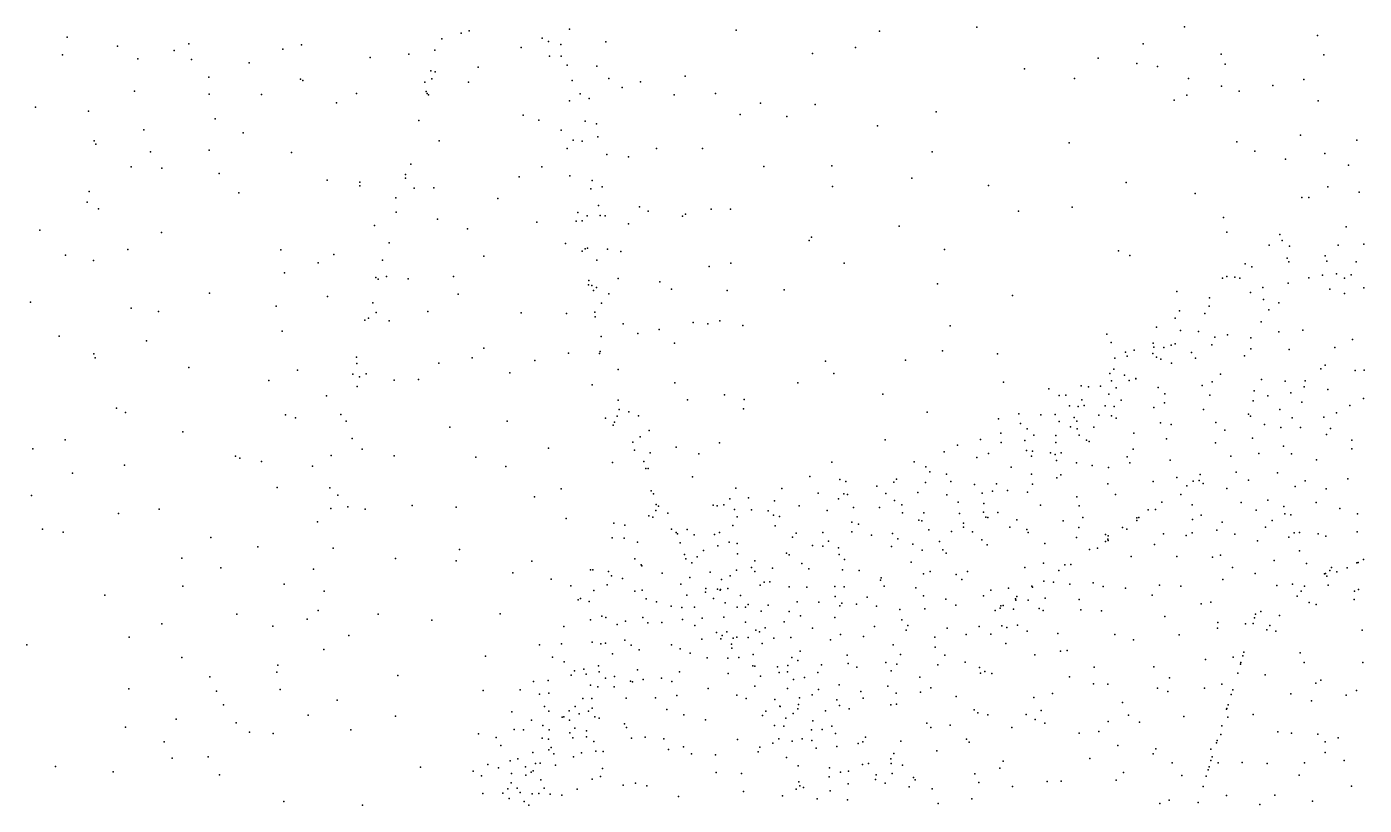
# Model space of a CAD drawing. Header units: metres. Extents: x -23.9 to 23.9, y -27.4 to 27.4.
# Drawn here: x -17.73 to -11.95, y 6.75 to 10.12 of the extents above; entities that cross this region are included whole.
import ezdxf

# ---------------------------------------------------------------- set-up
doc = ezdxf.new("R2010")
doc.units = ezdxf.units.M

msp = doc.modelspace()

# ---------------------------------------------------------------- linework, layer by layer
for p in [(-17.5582, 10.0748, -9.9104), (-15.8539, 10.0919, -12.9998), (-15.8189, 10.1017, 5.0978), (-15.385, 10.1088, 11.9391), (-14.6636, 10.1045, 13.4447), (-14.0443, 10.1001, 14.0628), (-13.6224, 10.1183, -15.0428), (-12.7238, 10.1197, -14.996), (-12.1484, 10.0815, -6.2695), (-17.3411, 10.0363, 0.1888), (-17.0962, 10.017, -10.6437), (-17.0318, 10.0465, 0.3405), (-16.6257, 10.0228, -11.7893), (-16.5446, 10.0417, -12.0541), (-15.9683, 10.0188, 4.0879), (-15.937, 10.0679, 2.8675), (-15.5947, 10.0295, 5.905), (-15.5031, 10.0705, 6.1521), (-15.4761, 10.0564, 10.0583), (-15.4225, 10.0433, 9.5934), (-15.2278, 10.0547, 8.3755), (-14.1472, 10.0306, -14.8338), (-12.9025, 10.0453, -4.7666), (-17.5783, 9.9988, 0.0984), (-17.2524, 9.9815, -10.42), (-17.0209, 9.9783, -10.8762), (-16.7717, 9.964, -11.4043), (-16.2483, 9.9864, -12.6365), (-16.0805, 10.0011, 1.59), (-15.4719, 9.9922, 10.4058), (-15.4212, 9.9922, 10.9294), (-14.3338, 10.0042, 13.7807), (-13.0973, 9.9836, -15.0755), (-12.9296, 9.9607, 14.6649), (-12.5652, 10.0012, -5.6904), (-12.5479, 9.9586, 14.9336), (-12.1204, 9.9987, -3.6109), (-16.9463, 9.9014, -11.1975), (-15.9857, 9.9293, 3.634), (-15.9659, 9.9246, 4.7872), (-15.7805, 9.9449, 5.4059), (-15.3954, 9.9535, 11.2341), (-15.2662, 9.9486, 7.7394), (-14.8844, 9.9055, 13.1724), (-13.4155, 9.9383, -15.1187), (-12.8401, 9.9479, -5.308), (-17.267, 9.8405, -10.7362), (-16.5496, 9.8933, 0.7956), (-16.5395, 9.887, -12.3877), (-16.0108, 9.8797, 4.4245), (-16.0051, 9.8403, 3.321), (-15.981, 9.8943, 2.6774), (-15.8225, 9.8797, -13.2288), (-15.3736, 9.8871, 6.7742), (-15.2143, 9.8961, 8.1217), (-15.1574, 9.8575, -13.8984), (-15.0783, 9.8819, 12.615), (-13.2, 9.8964, 14.5048), (-12.7062, 9.8965, -4.6522), (-12.5643, 9.8633, -4.4437), (-12.4868, 9.8412, -14.9456), (-12.3417, 9.8652, -4.0449), (-12.208, 9.8919, -5.9821), (-16.9438, 9.8283, 0.5761), (-16.7181, 9.8273, -12.136), (-16.393, 9.79, -12.6461), (-16.3069, 9.8308, 1.139), (-16.0015, 9.8317, 1.8866), (-15.9951, 9.8256, 2.3749), (-15.3852, 9.7986, 9.1675), (-15.3388, 9.8302, 7.0568), (-15.3005, 9.8093, 7.352), (-14.9327, 9.8256, -14.1336), (-14.7533, 9.8305, -14.3102), (-14.5582, 9.7892, -14.5195), (-14.3225, 9.7838, -14.7559), (-12.7681, 9.8015, 14.8523), (-12.7134, 9.8236, -4.9697), (-12.1457, 9.7999, 15.2651), (-17.696, 9.772, -10.2392), (-17.4663, 9.7545, -10.5549), (-15.5849, 9.7379, 6.1599), (-14.6466, 9.7402, 13.3544), (-14.4446, 9.7318, 13.576), (-13.7985, 9.7521, -15.059), (-17.2277, 9.6743, -11.2006), (-16.9177, 9.7216, -11.7049), (-16.0374, 9.7143, -13.0875), (-15.5177, 9.7153, 6.399), (-15.4215, 9.6729, 10.3457), (-15.3177, 9.712, 11.567), (-15.2676, 9.7001, 8.35), (-14.053, 9.6912, -15.0092), (-17.4414, 9.6257, 0.4942), (-17.4342, 9.6115, -10.9592), (-16.7966, 9.6613, 0.7978), (-15.9487, 9.6265, 4.938), (-15.3694, 9.6291, 10.6942), (-15.3299, 9.6245, -13.796), (-15.2622, 9.6438, 7.5349), (-13.2232, 9.6175, 14.6181), (-12.4975, 9.6218, -5.287), (-12.2225, 9.6509, -14.8605), (-11.9788, 9.6288, -3.846), (-17.1982, 9.578, -11.4824), (-16.9447, 9.5853, -12.1017), (-16.5878, 9.5755, 0.984), (-15.3947, 9.5933, 9.4716), (-15.2236, 9.5675, 7.7901), (-15.1304, 9.5572, 12.1465), (-15.0082, 9.5938, 12.5392), (-14.8093, 9.5938, 13.1162), (-13.8158, 9.5784, 14.2199), (-12.4192, 9.581, -4.8953), (-12.1172, 9.5708, -4.1577), (-17.2821, 9.5136, 0.6745), (-17.1491, 9.5081, -11.7391), (-16.071, 9.5248, 2.021), (-15.5054, 9.5144, -13.6512), (-14.5437, 9.5149, -14.6098), (-14.2504, 9.5182, -14.8865), (-12.2862, 9.5468, 15.3005), (-12.0137, 9.5216, -14.782), (-16.9017, 9.4844, -12.3312), (-16.4336, 9.4559, 1.2693), (-16.2927, 9.4478, 1.5714), (-16.0954, 9.4809, 2.873), (-16.0952, 9.4643, 4.3679), (-15.6032, 9.4712, 6.1787), (-15.3835, 9.4744, 9.9064), (-15.2869, 9.4546, 8.2806), (-13.9042, 9.4651, -15.0792), (-12.976, 9.4461, 14.8715), (-17.4629, 9.4074, -11.3844), (-16.8166, 9.4014, 0.9761), (-16.2928, 9.431, -13.0489), (-16.1359, 9.38, 3.7672), (-16.0575, 9.4212, 4.608), (-15.9715, 9.4227, -13.2375), (-15.6953, 9.3767, 5.8898), (-15.2931, 9.4188, 7.1085), (-15.2437, 9.4279, 11.6306), (-14.2464, 9.4283, 13.7947), (-13.5714, 9.4332, -15.1615), (-12.6779, 9.3986, 15.1006), (-12.216, 9.3809, -5.3501), (-12.1859, 9.3811, -4.9509), (-12.1029, 9.4275, -4.3555), (-11.9686, 9.4049, 15.5822), (-17.4718, 9.3603, 0.6001), (-17.4232, 9.3322, -11.6358), (-15.2603, 9.3463, 11.0356), (-15.0824, 9.3403, -14.1205), (-15.0443, 9.3214, 12.1688), (-14.7725, 9.3311, 12.9726), (-14.6883, 9.3312, -14.5158), (-13.4416, 9.3228, 14.6017), (-13.2105, 9.3398, 14.7562), (-16.2289, 9.2604, 1.85), (-16.1353, 9.3173, 2.5846), (-15.956, 9.287, 5.0172), (-15.5268, 9.274, 6.4117), (-15.3567, 9.2791, 10.2455), (-15.3489, 9.3168, 9.2874), (-15.3305, 9.2807, 8.5114), (-15.3088, 9.3017, 10.6219), (-15.2528, 9.303, 7.3466), (-15.2305, 9.3017, 7.8062), (-15.1298, 9.2668, 11.8656), (-14.8967, 9.3001, 12.5794), (-14.8831, 9.3085, -14.3278), (-12.5544, 9.2944, -15.0931), (-17.6767, 9.2403, -11.374), (-17.1499, 9.2302, -12.2727), (-15.8258, 9.2463, 5.4794), (-14.3375, 9.2089, 13.736), (-13.9589, 9.2573, 14.2315), (-12.5401, 9.2312, 15.2712), (-12.3113, 9.2213, 15.432), (-12.0236, 9.2543, -14.85), (-17.2956, 9.1567, 0.7501), (-16.6348, 9.1545, 1.1447), (-16.1651, 9.185, 2.1846), (-15.4029, 9.1818, 6.733), (-15.3303, 9.1495, 9.7314), (-15.3178, 9.1587, 8.8851), (-15.3071, 9.1618, 8.2038), (-15.2207, 9.1582, -14.0324), (-15.1629, 9.1482, 11.6536), (-14.3479, 9.1951, -14.8384), (-13.7627, 9.1557, -15.1605), (-13.0099, 9.1501, 14.9853), (-12.3578, 9.1746, 19.8481), (-12.3017, 9.1955, -14.9942), (-12.2696, 9.1705, 20.0248), (-12.0582, 9.1756, -4.8083), (-11.9483, 9.1787, 15.6993), (-17.5666, 9.1316, -11.7639), (-17.4449, 9.1083, -11.9901), (-16.4726, 9.0979, 1.4637), (-16.4043, 9.1344, -13.0984), (-16.1942, 9.1103, 2.7926), (-15.7562, 9.1269, 5.7565), (-15.2665, 9.1107, 7.0906), (-14.6876, 9.0972, 13.266), (-14.196, 9.0971, 13.958), (-12.9597, 9.1303, -15.2617), (-12.4613, 9.0944, 19.9258), (-12.2789, 9.1185, 19.7174), (-12.2717, 9.1031, 20.1628), (-12.1145, 9.1285, 19.8073), (-12.1076, 9.1053, 19.94), (-11.9813, 9.1033, -5.2743), (-16.619, 9.0557, -13.0047), (-16.2228, 9.0354, 3.3591), (-16.1772, 9.0389, 4.1915), (-16.0829, 9.0293, 4.6477), (-15.8872, 9.0396, -13.4334), (-15.1744, 9.0303, 11.1616), (-14.78, 9.0824, 12.8034), (-12.5589, 9.033, 20.2327), (-12.5411, 9.0388, 20.0396), (-12.5053, 9.0368, 19.7524), (-12.4838, 9.032, 19.548), (-12.432, 9.0817, 20.1653), (-12.1853, 9.0343, 19.6269), (-12.1263, 9.0454, 20.3188), (-12.066, 9.0508, 19.6979), (-12.0318, 9.0322, 20.0982), (-12.0029, 9.0461, 19.8571), (-16.2128, 9.0285, 2.559), (-15.3032, 9.0036, 9.4572), (-15.3014, 9.0218, 9.1772), (-15.289, 8.9999, 8.6303), (-15.2815, 8.9787, 8.3736), (-15.2687, 8.992, 7.8059), (-14.9947, 9.0169, -14.2963), (-14.9432, 8.9854, 12.1373), (-14.7023, 8.9794, -14.5748), (-14.4558, 8.9811, -14.7719), (-13.7931, 9.0083, 14.5009), (-12.7563, 8.974, -15.2565), (-12.3844, 8.9916, 15.4869), (-12.2746, 9.0102, 20.353), (-12.0952, 8.9843, -14.941), (-11.9473, 8.9906, -4.6509), (-17.7181, 8.9282, -11.774), (-16.9427, 8.9667, -12.7526), (-16.4322, 8.9536, 1.6598), (-16.2367, 8.9259, 3.6536), (-15.8667, 8.9635, 5.425), (-15.2462, 8.9243, 10.4868), (-15.2155, 8.9645, 7.4494), (-13.4684, 8.9578, -15.2592), (-12.6162, 8.9472, 19.8026), (-12.4381, 8.9697, 20.394), (-12.382, 8.9395, 19.4266), (-12.3157, 8.9263, -15.0578), (-12.0321, 8.9664, 20.5057), (-17.2817, 8.9023, -12.4164), (-17.1632, 8.8887, 0.8917), (-16.6539, 8.9117, 1.1958), (-16.2551, 8.8592, 2.3343), (-16.2223, 8.8844, 3.9279), (-15.9987, 8.8883, 4.9925), (-15.5936, 8.8826, 6.18), (-15.3986, 8.8798, -13.9311), (-15.2752, 8.8859, 8.8646), (-15.2733, 8.8653, 10.2028), (-12.7645, 8.8588, 20.1461), (-12.7456, 8.8907, 20.4771), (-12.6355, 8.88, 19.3583), (-12.6171, 8.9115, 19.4964), (-12.3585, 8.8952, 20.5677), (-16.6281, 8.8029, -13.0965), (-16.2704, 8.8503, 3.2011), (-16.1661, 8.8474, 4.3631), (-15.1533, 8.8342, 11.0098), (-14.9977, 8.8101, 11.8073), (-14.85, 8.84, 12.3759), (-14.7869, 8.8351, 12.6868), (-14.7339, 8.8476, 12.9536), (-14.6353, 8.827, 13.4353), (-13.7373, 8.8261, -15.2178), (-12.8449, 8.8204, 20.415), (-12.7408, 8.8054, 19.4989), (-12.663, 8.802, 20.6807), (-12.3921, 8.8427, 19.2842), (-12.3151, 8.8, 20.7746), (-12.2112, 8.8076, 19.2925), (-17.5935, 8.7815, -12.1121), (-17.215, 8.7615, -12.6217), (-15.2483, 8.7797, 8.2273), (-15.0898, 8.7923, 11.5211), (-14.9307, 8.7509, -14.4132), (-13.0592, 8.7899, 15.1181), (-13.0407, 8.7536, -15.3618), (-12.8601, 8.7514, 19.9247), (-12.7808, 8.7422, 20.7733), (-12.7649, 8.7484, 19.1812), (-12.6055, 8.7442, 20.8144), (-12.5922, 8.7765, -15.2205), (-12.5379, 8.7865, 15.4758), (-12.4375, 8.7737, 19.1702), (-11.9974, 8.7668, 20.9248), (-17.4439, 8.7045, -12.3948), (-17.4379, 8.6881, 0.7763), (-16.3069, 8.6905, 2.756), (-15.8068, 8.6876, -13.6149), (-15.7554, 8.7288, 5.724), (-15.3895, 8.7085, 6.7062), (-15.2559, 8.7067, 9.3783), (-15.2531, 8.7146, 9.1346), (-13.7717, 8.7174, 14.6431), (-13.5336, 8.7043, -15.2837), (-13.0259, 8.6869, 20.609), (-12.9791, 8.7116, 20.4734), (-12.9712, 8.6953, 20.2701), (-12.9412, 8.7202, 20.7771), (-12.8608, 8.7062, 19.5338), (-12.856, 8.7337, 19.739), (-12.8448, 8.6908, 19.2781), (-12.8267, 8.6825, 20.8842), (-12.8134, 8.7326, 19.4083), (-12.6936, 8.7109, 18.9967), (-12.676, 8.6865, 20.9148), (-12.4637, 8.6959, 19.0499), (-12.4364, 8.7272, 20.893), (-12.2705, 8.7241, 19.1532), (-12.0739, 8.7318, 19.2282), (-17.0327, 8.6454, 1.034), (-16.5624, 8.6344, 1.6164), (-16.3059, 8.6626, 2.1495), (-15.9512, 8.6644, 5.1887), (-15.5344, 8.6768, 6.3121), (-15.1748, 8.6373, 10.5536), (-14.2767, 8.6732, -14.9438), (-13.9308, 8.678, -15.196), (-13.0298, 8.6386, 20.9221), (-12.7797, 8.664, 18.9013), (-12.1342, 8.6399, -15.0322), (-12.1157, 8.6556, 21.1229), (-11.9847, 8.6326, 15.8716), (-11.946, 8.6342, 21.2107), (-16.6862, 8.5892, 1.3605), (-16.3221, 8.6168, 2.4395), (-16.2935, 8.6051, 3.5853), (-16.2655, 8.6183, 3.9212), (-16.1438, 8.5911, 4.5546), (-16.0387, 8.5941, -13.517), (-15.6428, 8.623, 6.0132), (-15.2871, 8.5716, -14.1266), (-14.9295, 8.5792, 11.8952), (-14.3967, 8.5793, 13.8386), (-14.2415, 8.6201, 14.0349), (-13.5066, 8.5829, 14.8999), (-13.1714, 8.566, 20.6464), (-13.0465, 8.6199, 20.1773), (-13.0395, 8.5879, 19.844), (-12.9834, 8.6122, 19.6342), (-12.9637, 8.589, 19.2819), (-12.9348, 8.5984, 21.0292), (-12.9341, 8.5964, 19.1232), (-12.6476, 8.5677, 21.1974), (-12.6038, 8.5835, 18.8428), (-12.5674, 8.6164, 21.0869), (-12.3906, 8.5936, 21.1794), (-12.2889, 8.587, 18.9502), (-12.2015, 8.5883, 21.2391), (-16.4368, 8.5227, 1.9825), (-16.3036, 8.5644, -13.3754), (-14.7137, 8.5281, 12.9475), (-14.0287, 8.5308, 14.3489), (-13.3114, 8.5531, 15.051), (-13.2666, 8.5253, -15.3731), (-13.2374, 8.526, 20.7895), (-13.1393, 8.5627, 20.3754), (-13.088, 8.565, 20.0085), (-13.0506, 8.5312, 19.4306), (-13.0195, 8.5581, 21.1728), (-12.8379, 8.5587, 21.2053), (-12.8089, 8.5326, 21.3414), (-12.6139, 8.5256, 21.4145), (-12.4223, 8.5443, 21.3581), (-12.3625, 8.5229, 18.8341), (-12.2636, 8.5362, 21.4296), (-12.2059, 8.5622, 15.7692), (-12.1033, 8.5509, 21.3876), (-11.9495, 8.512, 21.6119), (-17.3453, 8.4704, 0.8889), (-17.3065, 8.4515, -12.7962), (-15.1746, 8.5043, 7.979), (-15.1703, 8.4638, 8.3237), (-15.1278, 8.4537, 7.53), (-14.875, 8.5054, 12.1406), (-14.6318, 8.4678, -14.6786), (-14.6296, 8.5073, 13.3572), (-13.8373, 8.4534, 14.6311), (-13.2212, 8.4795, 20.2606), (-13.1839, 8.4775, 21.1994), (-13.1688, 8.5061, 20.1014), (-13.1577, 8.4809, 19.7968), (-13.0672, 8.4795, 19.1017), (-13.0279, 8.4775, 18.7885), (-12.9986, 8.505, 21.3773), (-12.8563, 8.4726, 18.6013), (-12.8109, 8.4933, 21.5369), (-12.6419, 8.4639, 21.7167), (-12.4268, 8.5017, 21.5701), (-12.3109, 8.4644, 21.7792), (-12.216, 8.4962, 21.6386), (-12.0083, 8.4814, 21.7535), (-16.6147, 8.4405, -13.2434), (-16.5705, 8.4275, 1.7571), (-16.3741, 8.4428, 2.7829), (-16.3508, 8.4136, 3.2403), (-15.6553, 8.4144, 5.8709), (-15.2293, 8.4266, 6.942), (-15.1967, 8.3966, 9.6041), (-15.1897, 8.4094, 9.317), (-15.1786, 8.4357, 10.2165), (-15.0869, 8.4367, 7.2539), (-13.5289, 8.4241, 21.0103), (-13.4401, 8.4461, 20.9046), (-13.4331, 8.403, 21.1236), (-13.3454, 8.4411, 20.6593), (-13.2833, 8.4429, 20.4042), (-13.2655, 8.4129, 20.007), (-13.2009, 8.4298, 19.673), (-13.1891, 8.4142, 19.4479), (-13.095, 8.4399, 18.9644), (-13.0398, 8.4368, 18.5212), (-13.0199, 8.4273, 21.498), (-12.8277, 8.4068, 21.7755), (-12.7813, 8.3996, 15.4863), (-12.5889, 8.4086, 22.0035), (-12.4469, 8.444, 18.6932), (-12.4378, 8.4361, 21.8957), (-12.3778, 8.3989, 22.0931), (-12.2583, 8.4284, 21.9692), (-12.121, 8.4305, 18.7798), (-12.0656, 8.4493, 21.9026), (-17.0589, 8.367, 1.09), (-16.3253, 8.3386, 3.7278), (-15.9029, 8.3883, 5.2166), (-15.0791, 8.346, 10.7387), (-15.0401, 8.3741, 11.067), (-13.5185, 8.3619, 20.6972), (-13.4045, 8.3804, 20.5161), (-13.3761, 8.3526, 20.3047), (-13.2806, 8.3515, 19.5815), (-13.2173, 8.3891, 21.3254), (-13.1888, 8.3808, 19.1519), (-13.1802, 8.3537, 18.8508), (-13.1166, 8.3878, 18.6705), (-12.9429, 8.3621, 18.4143), (-12.8021, 8.3378, 18.4252), (-12.5491, 8.3753, 22.1772), (-12.4301, 8.3402, 22.3761), (-12.3073, 8.3858, 18.655), (-12.2217, 8.3867, 22.183), (-12.1091, 8.3554, 22.2507), (-12.0915, 8.3818, 15.8909), (-17.7075, 8.2948, -12.4306), (-17.5671, 8.3331, 0.7893), (-16.2818, 8.2928, 4.0808), (-15.4766, 8.2965, 6.2472), (-15.1117, 8.3222, 8.5982), (-15.1037, 8.2889, 10.4542), (-15.0364, 8.2765, 7.6908), (-14.923, 8.3009, 11.7909), (-14.7356, 8.3199, 12.7698), (-14.0198, 8.333, -15.1809), (-13.7641, 8.281, 21.1009), (-13.7064, 8.3104, 20.898), (-13.606, 8.3341, 21.1203), (-13.517, 8.3219, -15.3471), (-13.4144, 8.3308, 21.255), (-13.4069, 8.2868, 19.9578), (-13.3812, 8.2847, 19.7467), (-13.3039, 8.2774, 19.1058), (-13.28, 8.3216, 19.3145), (-13.2574, 8.2767, 18.7517), (-13.1479, 8.3315, 18.4122), (-13.1364, 8.3251, 21.547), (-12.9461, 8.2922, -15.4599), (-12.5892, 8.3202, 18.4691), (-12.2956, 8.3049, 18.5425), (-11.9996, 8.3314, 18.6768), (-11.9994, 8.2947, 22.4135), (-17.3111, 8.2232, -12.9248), (-16.8299, 8.2618, 1.2757), (-16.8112, 8.2539, -13.2017), (-16.7172, 8.2395, 1.5574), (-16.4977, 8.2196, 2.0882), (-16.4162, 8.2648, 2.3809), (-16.1445, 8.2632, 4.6693), (-15.7905, 8.2581, 5.414), (-15.1993, 8.235, 6.7892), (-15.0638, 8.2394, 7.0107), (-14.8257, 8.2725, 12.3071), (-14.2493, 8.2369, -15.0061), (-13.8941, 8.2372, 20.9983), (-13.6228, 8.2563, 20.4514), (-13.5718, 8.2741, 21.2421), (-13.3853, 8.2628, 19.5861), (-13.2836, 8.2694, 18.8835), (-13.2784, 8.244, 18.6221), (-13.1912, 8.2332, -15.4359), (-13.1227, 8.2217, 18.1911), (-12.9718, 8.259, 15.4204), (-12.9607, 8.2336, 18.2237), (-12.7857, 8.2444, 18.2962), (-12.5239, 8.2622, 22.6264), (-12.4025, 8.2744, 22.5316), (-12.2604, 8.2724, 22.5195), (-12.1522, 8.247, 18.5059), (-17.5363, 8.1891, -12.7665), (-15.66, 8.2173, 5.7204), (-15.0541, 8.2095, -14.3645), (-15.0441, 8.2094, 8.3732), (-14.8525, 8.1728, 12.0687), (-14.3444, 8.1738, 14.0259), (-14.2147, 8.1616, 21.1508), (-13.9701, 8.1623, 21.1965), (-13.8425, 8.2158, 20.7779), (-13.8262, 8.1943, 20.6398), (-13.7539, 8.1846, 21.2665), (-13.4744, 8.2148, 19.8306), (-13.3857, 8.1838, 18.8958), (-13.2761, 8.1684, 18.2452), (-13.2586, 8.182, 21.6663), (-13.0525, 8.2138, 21.8619), (-12.757, 8.1696, 22.3124), (-12.6559, 8.1826, 22.4132), (-12.5008, 8.1931, 18.315), (-12.3207, 8.1898, 22.6897), (-12.0171, 8.1641, 18.4306), (-16.6505, 8.1271, 1.8009), (-16.4228, 8.1255, 2.9055), (-15.4213, 8.1206, -14.0629), (-15.0318, 8.1131, 9.2249), (-14.6647, 8.1244, 13.0559), (-14.4668, 8.1229, 21.1689), (-14.1898, 8.1525, 21.0182), (-14.0545, 8.1327, 14.4301), (-13.9812, 8.1493, 20.7698), (-13.8773, 8.1055, 20.3472), (-13.8448, 8.1491, 20.4737), (-13.7347, 8.153, 14.858), (-13.6324, 8.14, 19.9337), (-13.599, 8.1028, 21.5056), (-13.5553, 8.1106, 19.5211), (-13.537, 8.1428, 19.6665), (-13.4903, 8.1135, 19.0606), (-13.4027, 8.1063, 18.3425), (-13.3815, 8.1412, 18.4903), (-13.056, 8.1421, 21.9934), (-12.8587, 8.1525, 22.2186), (-12.7133, 8.1341, 22.7983), (-12.6858, 8.1549, 22.6681), (-12.6603, 8.1574, 18.2119), (-12.6425, 8.144, 22.9662), (-12.5408, 8.123, 15.7196), (-12.4469, 8.1581, 22.815), (-12.2451, 8.1309, 22.7989), (-12.2016, 8.1561, 18.3592), (-12.1113, 8.1204, 22.8058), (-17.7137, 8.0917, 0.7018), (-16.387, 8.0941, 3.4368), (-16.0662, 8.0494, 4.762), (-15.5368, 8.0869, 5.9454), (-15.0221, 8.099, 10.6495), (-15.01, 8.0537, 9.8528), (-14.9999, 8.0459, 9.5707), (-14.7628, 8.0499, 21.0878), (-14.7468, 8.0475, 21.2759), (-14.7178, 8.0519, 12.7687), (-14.6919, 8.0774, -14.6363), (-14.6107, 8.0817, 21.2304), (-14.4987, 8.0692, 20.9815), (-14.3917, 8.0479, 21.3952), (-14.3092, 8.1021, 20.9559), (-14.2215, 8.0776, 14.2196), (-14.1973, 8.0996, 21.3228), (-14.1826, 8.0964, 20.8562), (-14.0159, 8.1008, 20.6027), (-13.9792, 8.0707, -15.2098), (-13.9466, 8.0523, 21.4101), (-13.752, 8.0954, 20.0072), (-13.7029, 8.0631, 19.7419), (-13.5917, 8.0576, 19.3277), (-13.3467, 8.0502, 21.8065), (-13.1903, 8.0863, 21.9325), (-13.1796, 8.0474, 15.3751), (-13.0218, 8.0963, 18.1031), (-12.8212, 8.0641, 22.7553), (-12.7399, 8.0961, -15.4342), (-12.6907, 8.0516, 23.1995), (-12.4782, 8.0614, 18.1408), (-12.3633, 8.0718, 22.9536), (-12.1537, 8.0614, 18.2386), (-17.3368, 8.0147, 1.0118), (-17.1603, 8.0338, -13.0786), (-16.4183, 8.036, 3.1515), (-16.3441, 8.0428, -13.5329), (-16.2698, 8.0325, 4.2302), (-15.8749, 8.0422, 5.0455), (-15.3998, 7.9924, 6.2307), (-15.0412, 8.0039, 6.7527), (-15.0242, 7.9978, 21.3146), (-15.0117, 8.0277, 21.1772), (-14.9589, 8.0158, 8.6409), (-14.6709, 8.0323, 20.9866), (-14.6592, 7.9993, 21.4346), (-14.5981, 8.0297, 13.3546), (-14.5254, 8.0266, 21.4069), (-14.5022, 8.0073, 20.8198), (-14.4768, 8.0009, 13.8984), (-14.2694, 8.0269, 21.4909), (-14.1567, 8.0405, 20.5562), (-14.0441, 8.0399, 20.3673), (-13.9447, 8.017, 20.0942), (-13.852, 8.0167, 19.8759), (-13.6973, 8.015, 19.5053), (-13.5942, 8.0195, 19.0126), (-13.5842, 7.9985, 18.7535), (-13.5744, 7.9974, 21.6955), (-13.532, 8.0186, 18.5391), (-13.4488, 7.9875, 18.2667), (-13.1637, 7.9968, 22.135), (-12.9295, 7.9957, 18.0272), (-12.9218, 7.9968, 22.8109), (-12.8812, 8.0308, 22.4494), (-12.85, 8.0319, 23.3406), (-12.689, 7.9879, 23.3387), (-12.6513, 8.0068, 18.0255), (-12.4132, 8.0285, 23.1104), (-12.2937, 8.0441, 18.1694), (-12.2898, 8.0124, 23.1997), (-12.2633, 8.0093, -15.1862), (-12.0511, 8.036, -15.0606), (-11.9748, 8.0131, 18.2274), (-17.6653, 7.9463, -12.791), (-17.5766, 7.9333, 0.8527), (-16.475, 7.9783, 2.5351), (-15.1933, 7.9724, 21.2214), (-15.146, 7.9646, 21.0903), (-14.9438, 7.946, 10.895), (-14.9238, 7.9324, 6.9657), (-14.8758, 7.9456, 11.3697), (-14.7366, 7.9324, 21.5876), (-14.6776, 7.9627, 20.8063), (-14.4948, 7.9608, 20.6924), (-14.4042, 7.9295, 20.4489), (-14.2895, 7.9322, 20.2737), (-14.1627, 7.9775, 20.2756), (-14.1627, 7.9351, 20.0785), (-14.1344, 7.9676, 21.5942), (-13.873, 7.9856, 21.5337), (-13.8611, 7.9833, 19.742), (-13.83, 7.9442, 19.4877), (-13.7316, 7.9366, 21.6896), (-13.6805, 7.9728, 19.2477), (-13.68, 7.9554, 19.0915), (-13.6406, 7.9346, 18.614), (-13.4801, 7.9559, 21.8276), (-13.4055, 7.945, 15.2675), (-13.3997, 7.9324, 21.9639), (-13.2493, 7.9824, -15.4616), (-13.1808, 7.9534, 18.1305), (-12.9915, 7.9533, 22.701), (-12.9736, 7.9468, 23.6034), (-12.9303, 7.9836, 23.1888), (-12.6904, 7.9307, 17.92), (-12.5833, 7.9428, 23.5505), (-12.5615, 7.9765, 23.3756), (-12.3729, 7.9559, 23.4912), (-12.3445, 7.9837, 23.3472), (-12.249, 7.931, 23.5912), (-12.226, 7.9326, 23.4573), (-11.9771, 7.9353, 22.9492), (-16.937, 7.9101, 1.2955), (-15.201, 7.9091, 21.3801), (-15.1486, 7.9082, 20.9675), (-15.0902, 7.8904, 21.5801), (-14.9183, 7.9259, 8.9629), (-14.9059, 7.8881, 21.6489), (-14.8454, 7.9224, 20.7995), (-14.7576, 7.923, 12.2507), (-14.7425, 7.875, 20.6126), (-14.6937, 7.8901, 21.7154), (-14.6591, 7.884, 12.9864), (-14.4196, 7.9127, 21.7293), (-14.3341, 7.8758, -14.8506), (-14.2888, 7.8737, 20.003), (-14.2637, 7.8949, 21.7491), (-14.0787, 7.9203, 19.8699), (-13.9872, 7.9277, 19.7512), (-13.9636, 7.905, 19.6066), (-13.9, 7.8823, 19.3643), (-13.7845, 7.8935, 14.8662), (-13.6014, 7.901, 21.836), (-13.5778, 7.8782, -15.3434), (-13.3282, 7.8846, 22.1432), (-13.1911, 7.9103, 22.2646), (-13.0659, 7.8929, 23.2679), (-13.0656, 7.9232, 18.067), (-13.0549, 7.9028, 23.1319), (-13.0545, 7.8974, 23.4116), (-13.0538, 7.9175, 22.4426), (-12.8543, 7.881, 23.861), (-12.8146, 7.9266, 15.6275), (-12.717, 7.9188, 23.6698), (-12.5058, 7.9254, 17.9638), (-12.4082, 7.8963, 23.8004), (-12.2726, 7.9125, 18.0113), (-12.1455, 7.9271, 23.0993), (-12.1121, 7.917, 18.0606), (-17.0623, 7.8209, -13.1507), (-16.7332, 7.8707, -13.3301), (-16.4073, 7.8645, 3.6523), (-16.1385, 7.8199, -13.6658), (-15.861, 7.8593, -13.8178), (-15.1025, 7.8183, -14.2086), (-14.8874, 7.8375, 9.9722), (-14.8818, 7.819, 20.5475), (-14.8329, 7.8268, 8.4234), (-14.8052, 7.854, 11.6825), (-14.6579, 7.8392, 20.447), (-14.4461, 7.8429, 20.1181), (-14.4342, 7.835, 21.883), (-14.2217, 7.8664, 19.8583), (-14.2186, 7.8364, 19.7141), (-14.1955, 7.8158, 21.8977), (-13.9924, 7.871, 21.77), (-13.8593, 7.8552, 19.1429), (-13.769, 7.8579, 18.901), (-13.7551, 7.8431, 18.6672), (-13.1349, 7.8593, 22.6843), (-13.1002, 7.8649, 23.535), (-12.955, 7.8289, 17.9846), (-12.7564, 7.8281, 23.9659), (-12.6028, 7.8257, 24.0688), (-12.5681, 7.8338, 17.8327), (-12.2256, 7.8522, 24.0383), (-11.9498, 7.8157, 17.9788), (-16.8938, 7.7791, 1.4979), (-16.493, 7.7742, 2.727), (-15.8758, 7.8092, 4.9381), (-15.6308, 7.7576, 5.4724), (-15.548, 7.8077, 5.7205), (-15.2943, 7.7709, 21.2116), (-15.2844, 7.7702, 21.3683), (-15.2156, 7.7634, 21.7058), (-15.0745, 7.7918, 20.5903), (-15.0715, 7.788, 21.8499), (-14.9848, 7.7567, 20.4438), (-14.856, 7.8017, 21.8973), (-14.7764, 7.7605, 20.2777), (-14.6631, 7.7698, 12.6691), (-14.5982, 7.7807, 22.0052), (-14.5834, 7.7637, 19.9772), (-14.5826, 7.8093, 20.1859), (-14.5064, 7.7786, 13.7251), (-14.38, 7.7975, 19.8004), (-14.3498, 7.7755, 19.6496), (-14.2041, 7.77, 19.3813), (-14.132, 7.7674, 19.249), (-13.9059, 7.804, 21.8931), (-13.8249, 7.7631, -15.2202), (-13.6631, 7.7632, 18.2933), (-13.4148, 7.7802, 18.1831), (-13.3334, 7.7998, 22.2972), (-13.2675, 7.7684, 22.8678), (-13.2415, 7.7922, 22.539), (-13.2157, 7.7943, 18.0949), (-12.5156, 7.7802, -15.3506), (-12.336, 7.8115, 17.8682), (-12.1953, 7.7988, 24.2886), (-12.0954, 7.7676, 17.4229), (-12.0875, 7.7808, 17.8977), (-12.0648, 7.7625, 23.8678), (-12.0197, 7.7798, 17.2509), (-11.9778, 7.8017, 17.5154), (-11.9724, 7.8019, 23.1898), (-17.0587, 7.7003, 1.2623), (-16.6198, 7.7091, 2.3236), (-15.4648, 7.7309, -13.9827), (-15.379, 7.7022, 6.0805), (-15.2218, 7.7065, 21.83), (-15.203, 7.7453, 20.8707), (-15.1554, 7.7332, 20.6949), (-14.9026, 7.7083, 20.2432), (-14.864, 7.738, 22.0652), (-14.7273, 7.7284, 22.1203), (-14.6896, 7.7443, 7.3293), (-14.5606, 7.704, 13.3721), (-14.5424, 7.7172, 22.1244), (-14.5179, 7.7191, 19.6642), (-14.2362, 7.6986, 22.1314), (-14.0391, 7.7267, 18.9046), (-14.0367, 7.7358, 22.0393), (-14.0241, 7.7006, 18.7588), (-13.8528, 7.7531, 18.6075), (-13.7124, 7.7505, 22.0087), (-13.6873, 7.7283, 15.0462), (-13.3843, 7.7004, 22.4348), (-13.3329, 7.7217, 23.0496), (-13.2913, 7.718, 23.3268), (-13.2204, 7.7081, 23.7233), (-13.1185, 7.7143, 23.8206), (-13.0758, 7.6987, 15.5458), (-12.832, 7.7046, 23.9841), (-12.7399, 7.7005, 17.8424), (-12.5581, 7.7294, 24.1516), (-12.4184, 7.7553, 24.2298), (-12.3249, 7.703, 17.736), (-12.256, 7.7084, 17.5425), (-12.2052, 7.7002, -15.1753), (-12.1186, 7.7534, 17.574), (-12.1132, 7.7551, 24.1787), (-12.1074, 7.7438, 17.7152), (-12.1016, 7.7038, 16.9728), (-17.3962, 7.6614, -12.9777), (-16.4469, 7.6782, -13.5055), (-15.3481, 7.6405, 21.4251), (-15.3369, 7.6464, 21.1408), (-15.2803, 7.6818, 21.0159), (-15.1028, 7.6789, 20.4319), (-15.0703, 7.6823, 22.1147), (-15.0528, 7.6454, 20.2122), (-14.8772, 7.6611, 19.9839), (-14.7961, 7.6738, 22.234), (-14.7947, 7.6896, -14.4092), (-14.7626, 7.6464, 9.6909), (-14.7443, 7.6866, 19.8843), (-14.7329, 7.6821, 8.702), (-14.7315, 7.6851, 11.8812), (-14.7001, 7.69, 7.9299), (-14.6451, 7.6599, 7.5958), (-14.435, 7.6971, 19.4276), (-14.3587, 7.6951, 19.292), (-14.2353, 7.6555, 18.902), (-14.1966, 7.697, 19.03), (-14.0967, 7.6531, 22.2073), (-13.8869, 7.6934, 22.1081), (-13.8536, 7.6587, 18.348), (-13.757, 7.6442, 22.1922), (-13.5933, 7.6576, 22.2441), (-13.5613, 7.6831, 18.2197), (-13.485, 7.6914, 22.3144), (-13.4546, 7.6449, 22.8557), (-13.449, 7.6553, 22.5615), (-13.4, 7.6401, 23.1475), (-13.3811, 7.6961, 22.751), (-13.3273, 7.6485, 23.4685), (-13.1795, 7.642, 18.0155), (-12.9789, 7.6916, 23.8941), (-12.8631, 7.6616, -15.525), (-12.2362, 7.6575, 17.0975), (-12.219, 7.6783, 24.3685), (-11.9902, 7.6427, 16.4581), (-11.9883, 7.6786, 24.0863), (-11.9703, 7.6862, 23.935), (-16.4728, 7.5946, 3.3655), (-15.2994, 7.6332, 21.6332), (-15.009, 7.6326, 22.277), (-14.9452, 7.6136, 19.8761), (-14.8989, 7.6074, 22.4113), (-14.8442, 7.6091, 19.6904), (-14.7111, 7.6281, 19.5604), (-14.6599, 7.6091, 12.2972), (-14.6239, 7.6099, 22.3426), (-14.6119, 7.6202, 19.3616), (-14.5555, 7.5921, 13.1375), (-14.5259, 7.6177, 19.2097), (-14.4339, 7.5908, 18.9333), (-14.4005, 7.6318, 19.0679), (-14.3058, 7.6315, 22.2698), (-14.2153, 7.6143, 14.3632), (-14.2069, 7.6264, -14.8608), (-14.1428, 7.6223, 18.5932), (-14.0559, 7.6141, 14.5796), (-13.9562, 7.5994, -15.0532), (-13.8472, 7.6023, 22.2829), (-13.7136, 7.6182, 18.2384), (-13.5431, 7.5949, 22.4875), (-13.5209, 7.6056, 22.6852), (-13.5188, 7.6152, -15.2977), (-13.5089, 7.6161, 15.304), (-13.4641, 7.6012, 23.0092), (-13.4537, 7.6393, 18.1421), (-13.3527, 7.603, 18.0477), (-13.336, 7.5947, 23.6722), (-13.1723, 7.5981, 23.8696), (-13.0826, 7.5936, 17.9076), (-12.6524, 7.6232, 24.148), (-12.6102, 7.6312, 15.8134), (-12.3928, 7.5898, 17.1401), (-12.1848, 7.6294, 16.711), (-12.1541, 7.6208, 16.5404), (-17.149, 7.5366, -13.1258), (-16.8241, 7.5783, -13.3035), (-16.6684, 7.5269, 2.5111), (-16.5197, 7.5577, 3.0499), (-16.2129, 7.579, 4.6125), (-15.9813, 7.5534, 4.8464), (-15.6851, 7.5804, 5.2086), (-15.4091, 7.5262, 21.4582), (-15.2948, 7.5546, 21.8729), (-15.2454, 7.5702, 22.0833), (-15.2282, 7.5649, 20.6489), (-15.1786, 7.5341, 20.4352), (-15.1426, 7.5485, 22.4036), (-15.0679, 7.5643, 19.9803), (-15.0465, 7.541, -14.2189), (-14.9857, 7.5425, 22.5164), (-14.8959, 7.5554, 19.5273), (-14.8421, 7.5302, 22.7009), (-14.8105, 7.5619, 19.4175), (-14.717, 7.5663, 19.285), (-14.6229, 7.5443, 22.5894), (-14.4565, 7.5455, 22.5404), (-14.3848, 7.5711, 22.4193), (-14.2375, 7.5645, 22.4065), (-14.0659, 7.5249, 18.286), (-13.9471, 7.5538, 22.3877), (-13.9216, 7.5299, 14.7742), (-13.6126, 7.5254, 22.6236), (-13.5145, 7.5289, 18.0296), (-13.4459, 7.531, 23.4214), (-12.8092, 7.5691, 17.7833), (-12.5793, 7.5425, -15.3722), (-12.4599, 7.5374, 24.3228), (-12.4263, 7.5391, 16.8812), (-12.421, 7.5632, 17.5952), (-12.416, 7.5787, 17.3923), (-12.3547, 7.5305, 16.5688), (-12.3129, 7.5729, 16.7371), (-17.2908, 7.4793, 1.1781), (-16.3394, 7.4868, 4.1235), (-15.1458, 7.4667, 20.1511), (-14.8124, 7.4705, 6.6361), (-14.749, 7.4995, 19.0292), (-14.7303, 7.4723, 18.8735), (-14.7251, 7.4863, 22.8475), (-14.7039, 7.5025, 6.9653), (-14.6764, 7.4751, 10.5413), (-14.6617, 7.4801, 10.245), (-14.6115, 7.478, 9.4786), (-14.5792, 7.5092, 8.3587), (-14.5635, 7.5021, 22.7417), (-14.5379, 7.5195, 18.7757), (-14.5002, 7.4745, 18.5041), (-14.4269, 7.4787, 22.7985), (-14.3333, 7.519, 18.4318), (-14.2553, 7.4686, 22.7933), (-14.2121, 7.4916, 18.3127), (-14.1133, 7.4827, 22.6992), (-13.9282, 7.5101, 22.541), (-13.8044, 7.4789, 22.6323), (-13.7504, 7.5181, 22.4617), (-13.6684, 7.4904, 18.0704), (-13.5614, 7.4928, 23.026), (-13.4922, 7.5216, 23.2362), (-13.4043, 7.5048, 23.7475), (-13.2717, 7.495, 17.9243), (-13.0255, 7.4917, 17.8309), (-12.9444, 7.4684, 24.0404), (-12.7474, 7.489, 24.1594), (-12.5816, 7.5188, 17.6769), (-12.3679, 7.5114, -15.2512), (-12.3291, 7.5057, 16.2967), (-11.9555, 7.5093, 16.2598), (-17.7337, 7.4469, -12.8072), (-16.4477, 7.4262, 3.6987), (-15.5145, 7.4466, -13.9355), (-15.4197, 7.4501, 21.0805), (-15.2877, 7.4585, 22.1736), (-15.2488, 7.4502, 20.5229), (-15.2287, 7.4539, 22.4887), (-15.1181, 7.4444, 19.7168), (-15.0835, 7.4247, 19.5648), (-14.9436, 7.4457, 19.2774), (-14.9069, 7.4288, 19.1287), (-14.8632, 7.4101, 18.9565), (-14.6839, 7.4492, 18.691), (-14.6832, 7.4313, 23.0557), (-14.5517, 7.4519, 8.7092), (-14.3872, 7.4195, -14.6382), (-13.984, 7.4463, 22.8098), (-13.8021, 7.4365, 22.8211), (-13.4963, 7.4527, 23.5322), (-13.261, 7.4188, -15.3414), (-13.2315, 7.4221, 23.952), (-12.4665, 7.4144, 17.5314), (-12.2238, 7.4122, 16.1483), (-17.0629, 7.3921, 1.3993), (-16.6478, 7.359, 2.9494), (-15.748, 7.3973, -13.8389), (-15.4591, 7.3931, 21.5703), (-15.4079, 7.3731, 20.9123), (-15.2601, 7.3555, 19.7883), (-15.1985, 7.4075, 22.7206), (-14.7892, 7.3901, 23.1387), (-14.7006, 7.389, 18.4743), (-14.652, 7.3912, 11.2411), (-14.5914, 7.3549, -14.4777), (-14.5901, 7.4044, 18.3803), (-14.5833, 7.3545, 23.335), (-14.4857, 7.3508, 8.9807), (-14.44, 7.3574, 23.2855), (-14.4231, 7.3917, 23.1443), (-14.3964, 7.3792, 7.4642), (-14.2953, 7.3594, 23.2391), (-14.1832, 7.4019, 23.0399), (-14.1799, 7.3651, 18.2077), (-14.0157, 7.3695, 23.1364), (-13.969, 7.3622, -14.9548), (-13.9534, 7.4045, 22.9728), (-13.7907, 7.3597, 18.0601), (-13.7612, 7.4019, 22.9807), (-13.6726, 7.3711, 23.1217), (-13.3716, 7.4026, 23.9113), (-12.8572, 7.351, 24.163), (-12.6328, 7.3835, 24.2936), (-12.5134, 7.3936, 24.367), (-12.4817, 7.362, 16.8356), (-12.4798, 7.3692, 17.1135), (-12.4711, 7.3983, 17.3135), (-12.2061, 7.3697, 24.4003), (-11.9525, 7.3693, 24.3562), (-16.9415, 7.3086, 1.8632), (-16.6514, 7.3278, -13.4208), (-16.1281, 7.3142, -13.6815), (-15.3772, 7.3145, 22.1102), (-15.364, 7.3338, 20.7028), (-15.3228, 7.3404, 22.3182), (-15.3132, 7.32, 20.5136), (-15.2574, 7.3295, 20.2851), (-15.2297, 7.3017, 20.0457), (-15.1898, 7.3099, 19.4608), (-15.091, 7.3381, 22.961), (-15.0667, 7.2962, 23.0848), (-14.9873, 7.3025, 18.9217), (-14.9086, 7.33, 18.811), (-14.6979, 7.322, 23.4243), (-14.5583, 7.3107, 12.4159), (-14.4777, 7.3267, 18.3024), (-14.4419, 7.3292, 13.5566), (-14.4157, 7.2964, 8.4457), (-14.3676, 7.3045, 23.4769), (-14.3111, 7.3273, 14.2792), (-14.142, 7.3498, 23.2366), (-13.9933, 7.3344, 23.2988), (-13.8697, 7.3069, 23.4239), (-13.6114, 7.3477, 23.4452), (-13.606, 7.3244, 23.5792), (-13.5875, 7.3305, 17.9717), (-13.5581, 7.323, 23.8222), (-13.2219, 7.3082, 17.8256), (-13.1153, 7.3501, 15.564), (-12.7892, 7.3041, 15.7513), (-12.4928, 7.3235, 16.2944), (-12.3743, 7.3163, 16.1007), (-12.1341, 7.294, 16.11), (-17.2923, 7.2567, -13.0689), (-16.9121, 7.2458, 2.1152), (-16.6374, 7.2534, 3.1928), (-15.7587, 7.2493, 5.0527), (-15.5984, 7.2514, 21.3892), (-15.5404, 7.2871, 21.1998), (-15.4768, 7.2924, 5.541), (-15.4752, 7.2368, 20.9022), (-15.2948, 7.2722, 19.6051), (-15.2619, 7.2653, 22.8365), (-15.1914, 7.2649, 19.3181), (-15.1218, 7.2896, -14.1523), (-15.113, 7.2864, 19.1889), (-14.9427, 7.2876, 23.2456), (-14.7856, 7.2575, 6.3662), (-14.5829, 7.2672, 12.1224), (-14.4413, 7.2577, 9.5549), (-14.3079, 7.2534, 18.2076), (-14.2176, 7.274, 23.584), (-14.1246, 7.2438, 23.7222), (-14.0081, 7.268, 18.1019), (-13.9713, 7.2376, 23.7475), (-13.8668, 7.2421, 18.038), (-13.8219, 7.2601, 23.6399), (-13.2953, 7.2353, 24.0391), (-13.1177, 7.2775, 24.0804), (-13.056, 7.2758, 17.7498), (-12.8404, 7.2589, 17.656), (-12.7956, 7.2441, 24.2629), (-12.6374, 7.2591, 24.3594), (-12.5628, 7.2761, 17.5332), (-12.5151, 7.2514, 16.4797), (-12.1559, 7.2811, -15.1136), (-11.9796, 7.2487, 15.9744), (-16.8828, 7.1868, 2.3508), (-16.3906, 7.2073, 4.0051), (-15.5151, 7.2326, 21.7202), (-15.4929, 7.1801, 21.9107), (-15.3602, 7.1796, 22.5682), (-15.3267, 7.214, 19.8116), (-15.2886, 7.2138, 19.9644), (-15.1396, 7.216, 23.2354), (-15.0129, 7.217, 23.3585), (-14.9212, 7.2275, 18.509), (-14.6611, 7.228, 18.3362), (-14.6213, 7.2147, 23.7995), (-14.4971, 7.2098, 12.8702), (-14.4743, 7.1814, 18.2388), (-14.4735, 7.1797, 11.1512), (-14.3938, 7.1886, 23.9539), (-14.3902, 7.2165, 9.1879), (-14.3343, 7.2298, 23.7917), (-14.228, 7.2086, 7.7394), (-14.217, 7.1843, 8.1638), (-14.1144, 7.215, 23.8557), (-13.9953, 7.1875, 23.945), (-13.9706, 7.1898, 14.7511), (-13.7119, 7.2225, 23.812), (-13.3752, 7.2181, 17.8442), (-12.9917, 7.1974, 24.175), (-12.5347, 7.1867, 16.3288), (-12.5216, 7.2313, 16.7253), (-12.2642, 7.2345, 16.0337), (-12.1739, 7.2035, 24.4163), (-12.0245, 7.229, 24.4002), (-17.0876, 7.1246, -13.1939), (-16.5158, 7.1418, 3.6139), (-16.1379, 7.1377, 4.7109), (-15.6347, 7.1563, 21.2869), (-15.5496, 7.12, 20.9483), (-15.474, 7.1601, 20.7692), (-15.4172, 7.1337, 22.4019), (-15.4097, 7.1342, 19.6198), (-15.3869, 7.1608, 20.413), (-15.3848, 7.1201, 19.3381), (-15.3439, 7.1473, 20.1708), (-15.303, 7.1594, 22.9169), (-15.2874, 7.1719, 19.2591), (-15.276, 7.1348, 23.1229), (-15.2571, 7.1286, 19.0409), (-14.9635, 7.1673, 23.5481), (-14.8908, 7.1432, 23.694), (-14.7969, 7.1216, 18.378), (-14.5505, 7.1407, 6.5601), (-14.5359, 7.159, 23.9748), (-14.4484, 7.1298, 11.3995), (-14.4178, 7.1496, 10.6608), (-14.3965, 7.1692, 10.049), (-14.2774, 7.1602, 8.6894), (-14.1746, 7.169, 7.3767), (-13.6337, 7.1648, 17.9178), (-13.6188, 7.1519, 23.9763), (-13.5751, 7.1441, -15.157), (-13.4087, 7.1453, 24.0503), (-13.3703, 7.1238, 15.4478), (-13.3447, 7.1625, -15.2455), (-12.9662, 7.1426, -15.3148), (-12.7271, 7.1363, 24.3679), (-12.5414, 7.1682, 17.191), (-12.5403, 7.1709, 16.9344), (-12.5363, 7.1333, 24.4401), (-12.4274, 7.1456, 16.1656), (-17.3065, 7.0908, 1.2346), (-16.8277, 7.1083, 2.7073), (-16.7701, 7.0686, 3.004), (-16.6679, 7.0625, 3.4154), (-16.332, 7.0781, -13.586), (-15.7795, 7.061, -13.807), (-15.6252, 7.0799, 21.6646), (-15.5836, 7.0789, 21.812), (-15.5001, 7.0978, 22.0752), (-15.4726, 7.0793, 20.5846), (-15.384, 7.0663, 22.7577), (-15.3627, 7.0865, 19.8912), (-15.312, 7.0737, 5.5527), (-15.1474, 7.1047, 18.6838), (-15.1387, 7.0892, 23.5648), (-14.4978, 7.0981, -14.5125), (-14.4577, 7.0939, 13.0966), (-14.3377, 7.0789, 10.295), (-14.3321, 7.1171, 6.9299), (-14.2915, 7.0805, 9.3692), (-14.2503, 7.0952, 24.0314), (-14.2339, 7.0631, 14.3544), (-13.8394, 7.1072, 17.97), (-13.821, 7.0882, 14.9593), (-13.7375, 7.0983, 24.016), (-13.4708, 7.0882, 17.8242), (-13.3286, 7.1079, 17.7795), (-13.1791, 7.0646, 17.7052), (-13.0944, 7.0715, 15.6079), (-13.0542, 7.1144, 17.6772), (-12.9184, 7.1124, 24.2545), (-12.5627, 7.096, 16.5272), (-12.3193, 7.0704, 24.4369), (-12.2611, 7.0638, 16.0227), (-17.1393, 7.027, 1.6315), (-15.7023, 7.0451, 21.4706), (-15.6817, 7.0116, 21.1966), (-15.5035, 7.0421, 22.2108), (-15.4764, 7.0377, 19.5224), (-15.3702, 7.0434, 19.0509), (-15.3119, 7.0482, 18.9181), (-15.28, 7.0288, 23.394), (-15.1166, 7.0427, 18.5405), (-15.0576, 7.0467, 23.7698), (-14.9766, 7.0394, 23.8795), (-14.8924, 7.0052, 6.0359), (-14.658, 7.0368, 24.0208), (-14.5611, 7.0034, 18.1949), (-14.5056, 7.0215, 24.0815), (-14.4787, 7.0399, 12.1415), (-14.4216, 7.0291, 13.3587), (-14.3788, 7.0401, 13.7836), (-14.336, 7.0332, 10.8698), (-14.2279, 7.0066, 18.0719), (-14.1355, 7.0189, 8.9818), (-14.1158, 7.0265, 7.1455), (-14.1043, 7.0465, 24.0701), (-13.9511, 7.0292, 17.9782), (-13.6678, 7.0381, 15.1659), (-13.6559, 7.0256, 17.8664), (-13.0127, 7.0113, 24.2777), (-12.586, 7.0225, 17.1493), (-12.5826, 7.0322, 16.7821), (-12.5663, 7.0584, -15.3256), (-12.1475, 7.0604, 15.9274), (-12.1148, 7.0273, -15.0171), (-12.0591, 7.0441, 24.4278), (-17.104, 6.9558, 1.8974), (-16.9481, 6.9615, 2.4982), (-15.608, 6.9537, 20.8587), (-15.5439, 6.9805, 19.2876), (-15.4743, 6.9921, 19.1482), (-15.4641, 7.0029, 22.5205), (-15.4523, 6.9747, 20.1875), (-15.3672, 6.9612, 23.1321), (-15.3328, 6.9788, 23.2607), (-15.2717, 6.9863, 23.5532), (-15.2399, 6.9856, 23.7184), (-14.957, 6.9943, 18.4267), (-14.8576, 6.9752, 23.9987), (-14.753, 6.9711, -14.3478), (-14.5692, 6.9835, 6.205), (-14.4465, 6.9585, 12.4371), (-14.3178, 6.9999, 24.1157), (-13.9942, 6.9538, 8.6757), (-13.9814, 6.9765, 7.589), (-13.7949, 6.9882, 17.9023), (-13.1338, 6.9553, 24.2658), (-12.8593, 6.9747, 24.3698), (-12.8475, 6.997, 17.5129), (-12.6101, 6.9945, 15.887), (-12.6096, 6.9462, 17.3632), (-12.604, 6.9613, 16.511), (-12.1149, 6.9811, 16.0816), (-12.0334, 6.9467, 15.8492), (-17.609, 6.9206, -12.92), (-17.3596, 6.8964, -13.0612), (-16.03, 6.9173, -13.6981), (-15.8018, 6.8992, 21.399), (-15.7388, 6.929, 21.593), (-15.6928, 6.9144, 21.069), (-15.6418, 6.9449, 21.8973), (-15.6366, 6.8897, 5.1687), (-15.5755, 6.9184, 20.609), (-15.5508, 6.8959, 19.0295), (-15.5418, 6.901, -13.8933), (-15.5324, 6.9331, 22.3621), (-15.5126, 6.9351, 20.3591), (-15.4457, 6.9265, 20.0173), (-15.2429, 6.9119, 23.8983), (-14.7501, 6.8936, 24.0914), (-14.6411, 6.8891, 18.1979), (-14.3958, 6.9234, 18.0989), (-14.2595, 6.9147, 11.1934), (-14.212, 6.896, 10.661), (-14.1775, 6.8994, 10.1143), (-14.1176, 6.9288, -14.7275), (-14.0917, 6.933, 14.5758), (-13.9935, 6.933, 24.1657), (-13.9889, 6.89, 9.1547), (-13.9445, 6.9264, 8.045), (-13.6309, 6.8883, 17.7983), (-13.5234, 6.9134, 15.37), (-13.5086, 6.9426, 24.1902), (-12.9884, 6.8943, 24.3563), (-12.7778, 6.9363, -15.2686), (-12.6217, 6.9063, 17.2362), (-12.6174, 6.918, 16.6731), (-12.5785, 6.9354, 24.4628), (-12.4742, 6.9373, 16.2564), (-12.3663, 6.9328, -15.1774), (-12.2046, 6.936, 24.4457), (-16.8995, 6.8842, -13.3204), (-15.7662, 6.8803, 21.2509), (-15.6377, 6.8499, 20.7063), (-15.5737, 6.8821, 19.4062), (-15.5086, 6.8619, 20.1297), (-15.2863, 6.8651, 23.773), (-15.2516, 6.877, 18.5598), (-15.1526, 6.8393, 23.9843), (-15.1001, 6.8482, 18.4582), (-15.0503, 6.836, -14.1415), (-14.3932, 6.8534, 24.2367), (-14.3877, 6.8362, 12.6468), (-14.261, 6.875, 18.0278), (-14.1794, 6.8448, 6.6167), (-14.0608, 6.864, 6.8889), (-14.0585, 6.8834, 17.9558), (-14.0191, 6.8485, 9.6329), (-13.9159, 6.8324, 24.2511), (-13.8971, 6.8727, 8.2983), (-13.8888, 6.8623, 17.8834), (-13.6141, 6.8514, -15.0519), (-13.4682, 6.834, 24.2982), (-13.3185, 6.8555, 17.6585), (-13.2581, 6.8573, 24.3129), (-13.0201, 6.8616, 17.5196), (-12.7359, 6.8811, 24.4757), (-12.6436, 6.8331, 16.8843), (-12.6301, 6.8783, 17.1037), (-12.2271, 6.8832, 16.0067), (-12.0015, 6.8357, 24.447), (-15.7596, 6.8029, 21.0993), (-15.6734, 6.8043, 19.1443), (-15.6524, 6.823, 22.1226), (-15.6467, 6.7814, 19.291), (-15.6116, 6.8263, 20.5149), (-15.5981, 6.8075, 22.3703), (-15.5473, 6.802, 22.6462), (-15.5174, 6.8032, 22.7963), (-15.4947, 6.8268, 18.6871), (-15.4689, 6.8003, 23.0527), (-15.4188, 6.7967, 23.289), (-15.3526, 6.8218, 23.5427), (-14.9127, 6.7902, 24.1108), (-14.6328, 6.812, 24.1872), (-14.4641, 6.7933, 18.0686), (-14.4036, 6.8221, 13.1805), (-14.3731, 6.829, 6.2515), (-14.3131, 6.7804, 14.0736), (-14.257, 6.8145, 11.7436), (-14.1818, 6.7765, 14.38), (-13.8154, 6.8241, 7.3725), (-13.6447, 6.7799, 24.3182), (-12.79, 6.7742, 17.3609), (-12.5427, 6.7953, 24.4759), (-12.3323, 6.7964, 24.4662), (-16.6218, 6.7692, 3.6666), (-16.2804, 6.7525, -13.5881), (-15.5819, 6.768, 19.573), (-15.5607, 6.7534, 20.0642), (-13.7899, 6.7602, 8.594), (-12.8299, 6.7598, 15.78), (-12.6652, 6.7643, 17.2824), (-12.3976, 6.7551, 16.1861), (-12.1694, 6.7704, 24.4615)]:
    msp.add_point(p)

doc.saveas('drawing.dxf')
